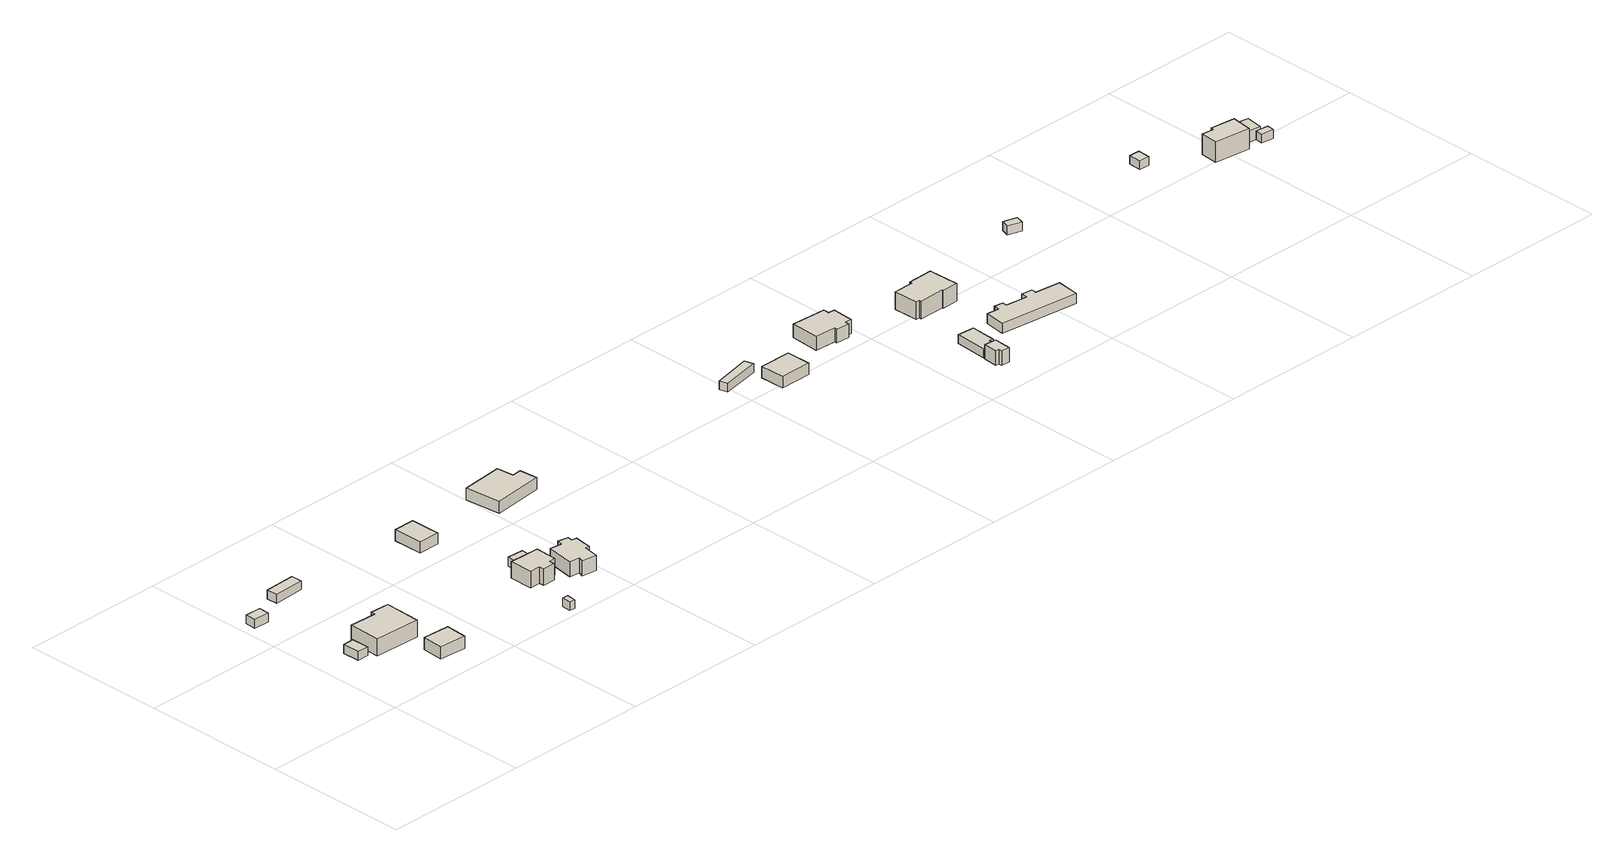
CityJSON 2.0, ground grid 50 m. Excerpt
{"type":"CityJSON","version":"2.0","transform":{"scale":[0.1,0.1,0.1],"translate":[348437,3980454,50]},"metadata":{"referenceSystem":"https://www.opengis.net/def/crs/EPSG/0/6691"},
"CityObjects":{
"building1":{"type":"Building","attributes":{"measuredHeight":3},"geometry":[{"type":"Solid","lod":"1","boundaries":[[[[0,1,2,3]],[[2,4,5,3]],[[1,6,4,2]],[[0,7,6,1]],[[3,5,7,0]],[[4,6,7,5]]]]}]},
"building2":{"type":"Building","attributes":{"measuredHeight":3},"geometry":[{"type":"Solid","lod":"1","boundaries":[[[[8,9,10,11]],[[10,12,13,11]],[[9,14,12,10]],[[8,15,14,9]],[[11,13,15,8]],[[12,14,15,13]]]]}]},
"building3":{"type":"Building","attributes":{"measuredHeight":7.6},"geometry":[{"type":"Solid","lod":"1","boundaries":[[[[16,17,18,19,20,21]],[[20,22,23,21]],[[19,24,22,20]],[[18,25,24,19]],[[17,26,25,18]],[[16,27,26,17]],[[21,23,27,16]],[[22,24,25,26,27,23]]]]}]},
"building4":{"type":"Building","attributes":{"measuredHeight":4.2},"geometry":[{"type":"Solid","lod":"1","boundaries":[[[[28,29,30,31]],[[30,32,33,31]],[[29,34,32,30]],[[28,35,34,29]],[[31,33,35,28]],[[32,34,35,33]]]]}]},
"building5":{"type":"Building","attributes":{"measuredHeight":3.2},"geometry":[{"type":"Solid","lod":"1","boundaries":[[[[36,37,38,39]],[[38,40,41,39]],[[37,42,40,38]],[[36,43,42,37]],[[39,41,43,36]],[[40,42,43,41]]]]}]},
"building6":{"type":"Building","attributes":{"measuredHeight":3},"geometry":[{"type":"Solid","lod":"1","boundaries":[[[[44,45,46,47]],[[46,48,49,47]],[[45,50,48,46]],[[44,51,50,45]],[[47,49,51,44]],[[48,50,51,49]]]]}]},
"building7":{"type":"Building","attributes":{"measuredHeight":7.8},"geometry":[{"type":"Solid","lod":"1","boundaries":[[[[52,53,54,55,56,57,58,59]],[[58,60,61,59]],[[57,62,60,58]],[[56,63,62,57]],[[55,64,63,56]],[[54,65,64,55]],[[53,66,65,54]],[[52,67,66,53]],[[59,61,67,52]],[[60,62,63,64,65,66,67,61]]]]}]},
"building8":{"type":"Building","attributes":{"measuredHeight":3.9},"geometry":[{"type":"Solid","lod":"1","boundaries":[[[[68,69,70,71]],[[70,72,73,71]],[[69,74,72,70]],[[68,75,74,69]],[[71,73,75,68]],[[72,74,75,73]]]]}]},
"building9":{"type":"Building","attributes":{"measuredHeight":3},"geometry":[{"type":"Solid","lod":"1","boundaries":[[[[76,77,78,79]],[[78,80,81,79]],[[77,82,80,78]],[[76,83,82,77]],[[79,81,83,76]],[[80,82,83,81]]]]}]},
"building10":{"type":"Building","attributes":{"measuredHeight":7.4},"geometry":[{"type":"Solid","lod":"1","boundaries":[[[[84,85,86,87,88,89,90,91,92,93,94,95]],[[94,96,97,95]],[[93,98,96,94]],[[92,99,98,93]],[[91,100,99,92]],[[90,101,100,91]],[[89,102,101,90]],[[88,103,102,89]],[[87,104,103,88]],[[86,105,104,87]],[[85,106,105,86]],[[84,107,106,85]],[[95,97,107,84]],[[96,98,99,100,101,102,103,104,105,106,107,97]]]]}]},
"building11":{"type":"Building","attributes":{"measuredHeight":4},"geometry":[{"type":"Solid","lod":"1","boundaries":[[[[108,109,110,111,112,113]],[[112,114,115,113]],[[111,116,114,112]],[[110,117,116,111]],[[109,118,117,110]],[[108,119,118,109]],[[113,115,119,108]],[[114,116,117,118,119,115]]]]}]},
"building12":{"type":"Building","attributes":{"measuredHeight":3},"geometry":[{"type":"Solid","lod":"1","boundaries":[[[[120,121,122,123]],[[122,124,125,123]],[[121,126,124,122]],[[120,127,126,121]],[[123,125,127,120]],[[124,126,127,125]]]]}]},
"building13":{"type":"Building","attributes":{"measuredHeight":4.2},"geometry":[{"type":"Solid","lod":"1","boundaries":[[[[128,129,130,131]],[[130,132,133,131]],[[129,134,132,130]],[[128,135,134,129]],[[131,133,135,128]],[[132,134,135,133]]]]}]},
"building14":{"type":"Building","attributes":{"measuredHeight":6.1},"geometry":[{"type":"Solid","lod":"1","boundaries":[[[[136,137,138,139,140,141,142,143,144,145]],[[144,146,147,145]],[[143,148,146,144]],[[142,149,148,143]],[[141,150,149,142]],[[140,151,150,141]],[[139,152,151,140]],[[138,153,152,139]],[[137,154,153,138]],[[136,155,154,137]],[[145,147,155,136]],[[146,148,149,150,151,152,153,154,155,147]]]]}]},
"building15":{"type":"Building","attributes":{"measuredHeight":6.7},"geometry":[{"type":"Solid","lod":"1","boundaries":[[[[156,157,158,159,160,161]],[[160,162,163,161]],[[159,164,162,160]],[[158,165,164,159]],[[157,166,165,158]],[[156,167,166,157]],[[161,163,167,156]],[[162,164,165,166,167,163]]]]}]},
"building16":{"type":"Building","attributes":{"measuredHeight":3},"geometry":[{"type":"Solid","lod":"1","boundaries":[[[[168,169,170,171,172,173]],[[172,174,175,173]],[[171,176,174,172]],[[170,177,176,171]],[[169,178,177,170]],[[168,179,178,169]],[[173,175,179,168]],[[174,176,177,178,179,175]]]]}]},
"building17":{"type":"Building","attributes":{"measuredHeight":8.4},"geometry":[{"type":"Solid","lod":"1","boundaries":[[[[180,181,182,183,184,185,186,187,188,189]],[[188,190,191,189]],[[187,192,190,188]],[[186,193,192,187]],[[185,194,193,186]],[[184,195,194,185]],[[183,196,195,184]],[[182,197,196,183]],[[181,198,197,182]],[[180,199,198,181]],[[189,191,199,180]],[[190,192,193,194,195,196,197,198,199,191]]]]}]},
"building18":{"type":"Building","attributes":{"measuredHeight":3.7},"geometry":[{"type":"Solid","lod":"1","boundaries":[[[[200,201,202,203,204,205,206,207,208,209,210,211]],[[210,212,213,211]],[[209,214,212,210]],[[208,215,214,209]],[[207,216,215,208]],[[206,217,216,207]],[[205,218,217,206]],[[204,219,218,205]],[[203,220,219,204]],[[202,221,220,203]],[[201,222,221,202]],[[200,223,222,201]],[[211,213,223,200]],[[212,214,215,216,217,218,219,220,221,222,223,213]]]]}]},
"building19":{"type":"Building","attributes":{"measuredHeight":3},"geometry":[{"type":"Solid","lod":"1","boundaries":[[[[224,225,226,227]],[[226,228,229,227]],[[225,230,228,226]],[[224,231,230,225]],[[227,229,231,224]],[[228,230,231,229]]]]}]},
"building20":{"type":"Building","attributes":{"measuredHeight":3},"geometry":[{"type":"Solid","lod":"1","boundaries":[[[[232,233,234,235]],[[234,236,237,235]],[[233,238,236,234]],[[232,239,238,233]],[[235,237,239,232]],[[236,238,239,237]]]]}]},
"building21":{"type":"Building","attributes":{"measuredHeight":7.6},"geometry":[{"type":"Solid","lod":"1","boundaries":[[[[240,241,242,243,244,245]],[[244,246,247,245]],[[243,248,246,244]],[[242,249,248,243]],[[241,250,249,242]],[[240,251,250,241]],[[245,247,251,240]],[[246,248,249,250,251,247]]]]}]},
"building22":{"type":"Building","attributes":{"measuredHeight":4.9},"geometry":[{"type":"Solid","lod":"1","boundaries":[[[[252,253,254,255]],[[254,256,257,255]],[[253,258,256,254]],[[252,259,258,253]],[[255,257,259,252]],[[256,258,259,257]]]]}]},
"building23":{"type":"Building","attributes":{"measuredHeight":3},"geometry":[{"type":"Solid","lod":"1","boundaries":[[[[260,261,262,263]],[[262,264,265,263]],[[261,266,264,262]],[[260,267,266,261]],[[263,265,267,260]],[[264,266,267,265]]]]}]}
},
"vertices":[
[136,305,25],[137,245,25],[98,245,25],[97,305,25],[98,245,55],[97,305,55],[137,245,55],[136,305,55],
[63,618,33],[61,580,33],[6,582,33],[8,620,33],[6,582,63],[8,620,63],[61,580,63],[63,618,63],
[252,330,25],[253,345,25],[320,342,25],[315,217,25],[155,223,25],[159,334,25],[155,223,83],[159,334,83],[315,217,83],[320,342,83],[253,345,83],[252,330,83],
[376,150,21],[371,76,21],[278,83,21],[283,156,21],[278,83,63],[283,156,63],[371,76,63],[376,150,63],
[261,641,34],[154,637,34],[152,675,34],[260,679,34],[152,675,64],[260,679,64],[154,637,64],[261,641,64],
[767,42,20],[764,9,20],[745,12,20],[747,43,20],[745,12,50],[747,43,50],[764,9,50],[767,42,50],
[864,263,20],[862,188,20],[839,187,20],[839,168,20],[796,168,20],[795,186,20],[757,185,20],[758,266,20],[757,185,76],[758,266,76],[795,186,76],[796,168,76],[839,168,76],[839,187,76],[862,188,76],[864,263,76],
[742,657,23],[743,555,23],[670,554,23],[669,656,23],[670,554,61],[669,656,61],[743,555,61],[742,657,61],
[860,320,19],[857,282,19],[799,283,19],[803,323,19],[799,283,49],[803,323,49],[857,282,49],[860,320,49],
[945,243,16],[949,263,16],[986,256,16],[984,239,16],[1001,235,16],[993,176,16],[980,177,16],[971,124,16],[919,131,16],[924,149,16],[889,154,16],[905,249,16],[889,154,67],[905,249,67],[924,149,67],[919,131,67],[971,124,67],[980,177,67],[993,176,67],[1001,235,67],[984,239,67],[986,256,67],[949,263,67],[945,243,67],
[1126,686,25],[1132,627,25],[1164,630,25],[1170,566,25],[994,548,25],[981,672,25],[994,548,65],[981,672,65],[1170,566,65],[1164,630,65],[1132,627,65],[1126,686,65],
[2100,629,17],[2109,597,17],[1974,571,17],[1967,600,17],[1974,571,47],[1967,600,47],[2109,597,47],[2100,629,47],
[2216,561,15],[2216,476,15],[2106,476,15],[2106,561,15],[2106,476,54],[2106,561,54],[2216,476,54],[2216,561,54],
[2450,645,20],[2449,624,20],[2471,623,20],[2467,548,20],[2445,550,20],[2444,536,20],[2397,539,20],[2398,549,20],[2324,553,20],[2330,652,20],[2324,553,67],[2330,652,67],[2398,549,67],[2397,539,67],[2444,536,67],[2445,550,67],[2467,548,67],[2471,623,67],[2449,624,67],[2450,645,67],
[2692,119,6],[2662,121,6],[2662,132,6],[2650,133,6],[2654,182,6],[2696,179,6],[2654,182,55],[2696,179,55],[2650,133,55],[2662,132,55],[2662,121,55],[2692,119,55],
[2720,294,8],[2714,207,8],[2701,208,8],[2699,182,8],[2653,186,8],[2661,298,8],[2653,186,38],[2661,298,38],[2699,182,38],[2701,208,38],[2714,207,38],[2720,294,38],
[2819,570,16],[2822,464,16],[2765,463,16],[2765,467,16],[2675,465,16],[2674,473,16],[2663,473,16],[2661,559,16],[2731,560,16],[2731,568,16],[2731,560,76],[2731,568,76],[2661,559,76],[2663,473,76],[2674,473,76],[2675,465,76],[2765,467,76],[2765,463,76],[2822,464,76],[2819,570,76],
[3072,217,6],[2795,250,6],[2804,321,6],[2847,316,6],[2850,336,6],[2881,332,6],[2879,316,6],[2955,306,6],[2957,329,6],[2995,324,6],[2993,306,6],[3081,295,6],[2993,306,40],[3081,295,40],[2995,324,40],[2957,329,40],[2955,306,40],[2879,316,40],[2881,332,40],[2850,336,40],[2847,316,40],[2804,321,40],[2795,250,40],[3072,217,40],
[3253,639,18],[3244,610,18],[3197,625,18],[3206,653,18],[3197,625,48],[3206,653,48],[3244,610,48],[3253,639,48],
[3785,662,11],[3783,619,11],[3747,621,11],[3749,664,11],[3747,621,41],[3749,664,41],[3783,619,41],[3785,662,41],
[4062,480,7],[3938,496,7],[3943,557,7],[3984,552,7],[3986,563,7],[4072,552,7],[3986,563,77],[4072,552,77],[3984,552,77],[3943,557,77],[3938,496,77],[4062,480,77],
[4073,508,9],[4081,567,9],[4137,559,9],[4129,501,9],[4137,559,48],[4129,501,48],[4081,567,48],[4073,508,48],
[4156,496,10],[4153,470,10],[4109,475,10],[4112,501,10],[4109,475,40],[4112,501,40],[4153,470,40],[4156,496,40]
]}
